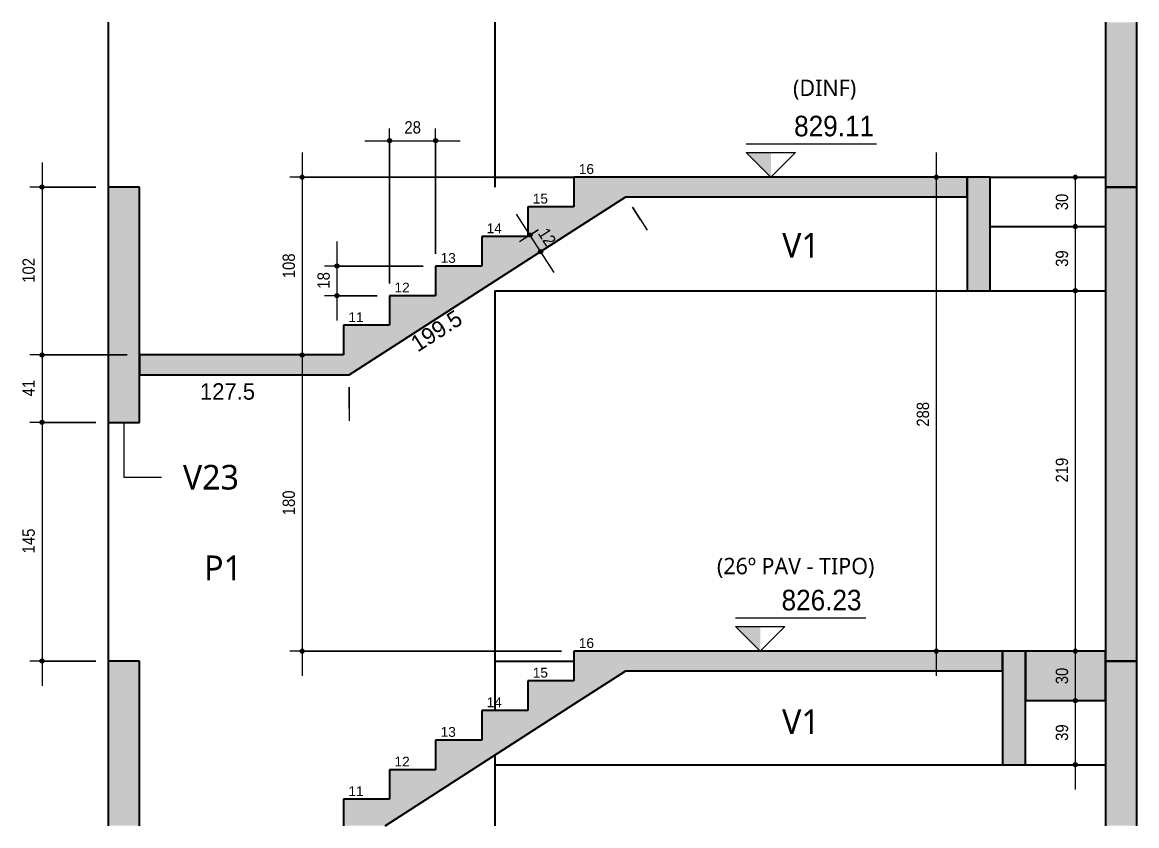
# Model space of a CAD drawing. Header units: centimetres. Extents: x -1475 to 26035, y -1239 to 84208.
# Drawn here: x 25311 to 25988, y 82517 to 83005 of the extents above; entities that cross this region are included whole.
import ezdxf

# ---------------------------------------------------------------- set-up
doc = ezdxf.new("R2010")
doc.units = ezdxf.units.CM
for name, color, linetype, lineweight in [('A-ANNO-DIMS', 7, 'Continuous', 9), ('A-ANNO-DIMS-50', 7, 'Continuous', 9), ('G-ANNO-DIMS', 7, 'Continuous', 9), ('G-ANNO-TEXT', 7, 'Continuous', 9), ('S-BEAM', 7, 'Continuous', 9), ('S-BEAM-IDEN', 7, 'Continuous', 9), ('S-COLS', 7, 'Continuous', 9), ('S-COLS-IDEN', 7, 'Continuous', 9), ('S-STRS', 7, 'Continuous', 9), ('S-STRS-ANNO', 7, 'Continuous', 18)]:
    doc.layers.add(name, color=color, linetype=linetype, lineweight=lineweight)
doc.styles.add('Arial', font='arial.ttf', dxfattribs={"height": 5.953125})
doc.styles.add('Fira Sans', font='', dxfattribs={"width": 0.9, "height": 7.5})
doc.styles.add('Fira Sans_3', font='', dxfattribs={"width": 0.95, "height": 12.5})
doc.styles.add('Fira Sans_4', font='', dxfattribs={"height": 10})
doc.styles.add('Gadugi', font='gadugi.ttf', dxfattribs={"height": 15})
doc.styles.add('Gadugi_1', font='gadugi.ttf', dxfattribs={"height": 10})
doc.styles.get('Fira Sans').set_extended_font_data('Fira Sans')
doc.styles.get('Fira Sans_3').set_extended_font_data('Fira Sans')
doc.styles.get('Fira Sans_4').set_extended_font_data('Fira Sans')
doc.dimstyles.new('PED_R80_1_5mm_ACIMA_As_ESQ__R00_3', dxfattribs={"dimscale": 30.48, "dimtxt": 10.229846, "dimasz": 0.328084, "dimexe": 0.246063, "dimexo": 0.246063, "dimgap": 0.049213, "dimtad": 1, "dimdec": 1, "dimrnd": 0.5, "dimdsep": 46, "dimtxsty": 'Fira Sans', "dimblk1": 'DOTSMALL', "dimblk2": 'DOTSMALL', "dimsah": 1, "dimcen": 0.09, "dimdle": 0.492126, "dimazin": 0, "dimtfac": 1, "dimtdec": 4, "dimtix": 1, "dimtmove": 0, "dimatfit": 3, "dimfxl": 1, "dimtvp": 1, "dimtolj": 1, "dimtzin": 0, "dimarcsym": 2})
doc.dimstyles.new('PED_R80_2_0mm_ACIMA_As_ESQ__SEM_LINHA_R00_1', dxfattribs={"dimscale": 30.48, "dimtxt": 13.639794, "dimasz": 0.04101, "dimexe": 0.246063, "dimexo": 0.246063, "dimgap": 0.049213, "dimtad": 0, "dimjust": 2, "dimdec": 1, "dimrnd": 0.5, "dimdsep": 46, "dimtxsty": 'Fira Sans_4', "dimblk1": 'NONE', "dimblk2": 'DOTSMALL', "dimsah": 1, "dimcen": 0.09, "dimdle": 0.492126, "dimse1": 1, "dimsd1": 1, "dimsd2": 1, "dimazin": 0, "dimtfac": 1, "dimtdec": 4, "dimtix": 1, "dimtmove": 2, "dimatfit": 3, "dimfxl": 1, "dimtvp": 1, "dimtolj": 1, "dimtzin": 0, "dimarcsym": 2})

# ---------------------------------------------------------------- blocks, each defined once
blk = doc.blocks.new('DIMBLOCK514-CT206 - CORTE E3-E3')
at = {"layer": 'A-ANNO-DIMS-50', "true_color": 0x000032}
h = blk.add_hatch(color=178, dxfattribs=at)
edge = h.paths.add_edge_path(flags=0)
edge.add_arc((25950.97, 82911), 1.25, 0, 360)
h = blk.add_hatch(color=178, dxfattribs=at)
edge = h.paths.add_edge_path(flags=0)
edge.add_arc((25950.97, 82881), 1.25, 0, 360)
at = {"layer": 'A-ANNO-DIMS-50', "color": 178, "true_color": 0x000032}
for p, q in [((25945.24, 82911), (25958.47, 82911)), ((25950.97, 82911), (25945.24, 82911)), ((25950.97, 82911), (25950.97, 82881)), ((25945.24, 82881), (25958.47, 82881)), ((25950.97, 82881), (25945.24, 82881))]:
    blk.add_line(p, q, dxfattribs=at)
for centre in [(25950.97, 82911), (25950.97, 82881)]:
    blk.add_circle(centre, 1.25, dxfattribs=at)
at = {"layer": 'A-ANNO-DIMS-50', "color": 0, "insert": (25939.09, 82890.89), "char_height": 7.5, "width": 12.2758, "attachment_point": 1, "rotation": 90, "line_spacing_factor": 1.049215, "style": 'Fira Sans'}
blk.add_mtext('30', dxfattribs=at)
blk = doc.blocks.new('_DotSmall')
at = {"color": 0, "linetype": 'ByBlock', "const_width": 0.5}
blk.add_lwpolyline([(-0.0625, 0, 1), (0.0625, 0, 1)], format="xyb", close=True, dxfattribs=at)
blk = doc.blocks.new('DIMBLOCK515-CT206 - CORTE E3-E3')
at = {"layer": 'A-ANNO-DIMS-50', "true_color": 0x000032}
h = blk.add_hatch(color=178, dxfattribs=at)
edge = h.paths.add_edge_path(flags=0)
edge.add_arc((25950.97, 82881), 1.25, 0, 360)
h = blk.add_hatch(color=178, dxfattribs=at)
edge = h.paths.add_edge_path(flags=0)
edge.add_arc((25950.97, 82842), 1.25, 0, 360)
at = {"layer": 'A-ANNO-DIMS-50', "color": 178, "true_color": 0x000032}
for p, q in [((25945.24, 82881), (25958.47, 82881)), ((25950.97, 82881), (25945.24, 82881)), ((25950.97, 82881), (25950.97, 82842)), ((25945.24, 82842), (25958.47, 82842)), ((25950.97, 82842), (25945.24, 82842))]:
    blk.add_line(p, q, dxfattribs=at)
for centre in [(25950.97, 82881), (25950.97, 82842)]:
    blk.add_circle(centre, 1.25, dxfattribs=at)
at = {"layer": 'A-ANNO-DIMS-50', "color": 0, "insert": (25939.09, 82856.52), "char_height": 7.5, "width": 11.9611, "attachment_point": 1, "rotation": 90, "line_spacing_factor": 1.049215, "style": 'Fira Sans'}
blk.add_mtext('39', dxfattribs=at)
blk = doc.blocks.new('DIMBLOCK516-CT206 - CORTE E3-E3')
at = {"layer": 'A-ANNO-DIMS-50', "true_color": 0x000032}
h = blk.add_hatch(color=178, dxfattribs=at)
edge = h.paths.add_edge_path(flags=0)
edge.add_arc((25950.97, 82842), 1.25, 0, 360)
h = blk.add_hatch(color=178, dxfattribs=at)
edge = h.paths.add_edge_path(flags=0)
edge.add_arc((25950.97, 82623), 1.25, 0, 360)
at = {"layer": 'A-ANNO-DIMS-50', "color": 178, "true_color": 0x000032}
for p, q in [((25945.24, 82842), (25958.47, 82842)), ((25950.97, 82842), (25945.24, 82842)), ((25950.97, 82842), (25950.97, 82623)), ((25945.24, 82623), (25958.47, 82623)), ((25950.97, 82623), (25945.24, 82623))]:
    blk.add_line(p, q, dxfattribs=at)
for centre in [(25950.97, 82842), (25950.97, 82623)]:
    blk.add_circle(centre, 1.25, dxfattribs=at)
at = {"layer": 'A-ANNO-DIMS-50', "color": 0, "insert": (25939.09, 82725.48), "char_height": 7.5, "width": 16.8399, "attachment_point": 1, "rotation": 90, "line_spacing_factor": 1.049215, "style": 'Fira Sans'}
blk.add_mtext('219', dxfattribs=at)
blk = doc.blocks.new('DIMBLOCK517-CT206 - CORTE E3-E3')
at = {"layer": 'A-ANNO-DIMS-50', "true_color": 0x000032}
h = blk.add_hatch(color=178, dxfattribs=at)
edge = h.paths.add_edge_path(flags=0)
edge.add_arc((25950.97, 82623), 1.25, 0, 360)
h = blk.add_hatch(color=178, dxfattribs=at)
edge = h.paths.add_edge_path(flags=0)
edge.add_arc((25950.97, 82593), 1.25, 0, 360)
at = {"layer": 'A-ANNO-DIMS-50', "color": 178, "true_color": 0x000032}
for p, q in [((25945.24, 82623), (25958.47, 82623)), ((25950.97, 82623), (25945.24, 82623)), ((25950.97, 82623), (25950.97, 82593)), ((25945.24, 82593), (25958.47, 82593)), ((25950.97, 82593), (25945.24, 82593))]:
    blk.add_line(p, q, dxfattribs=at)
for centre in [(25950.97, 82623), (25950.97, 82593)]:
    blk.add_circle(centre, 1.25, dxfattribs=at)
at = {"layer": 'A-ANNO-DIMS-50', "color": 0, "insert": (25939.09, 82602.89), "char_height": 7.5, "width": 12.2758, "attachment_point": 1, "rotation": 90, "line_spacing_factor": 1.049215, "style": 'Fira Sans'}
blk.add_mtext('30', dxfattribs=at)
blk = doc.blocks.new('DIMBLOCK518-CT206 - CORTE E3-E3')
at = {"layer": 'A-ANNO-DIMS-50', "true_color": 0x000032}
h = blk.add_hatch(color=178, dxfattribs=at)
edge = h.paths.add_edge_path(flags=0)
edge.add_arc((25950.97, 82593), 1.25, 0, 360)
h = blk.add_hatch(color=178, dxfattribs=at)
edge = h.paths.add_edge_path(flags=0)
edge.add_arc((25950.97, 82554), 1.25, 0, 360)
at = {"layer": 'A-ANNO-DIMS-50', "color": 178, "true_color": 0x000032}
for p, q in [((25945.24, 82593), (25958.47, 82593)), ((25950.97, 82593), (25945.24, 82593)), ((25950.97, 82593), (25950.97, 82539)), ((25945.24, 82554), (25958.47, 82554)), ((25950.97, 82554), (25945.24, 82554))]:
    blk.add_line(p, q, dxfattribs=at)
for centre in [(25950.97, 82593), (25950.97, 82554)]:
    blk.add_circle(centre, 1.25, dxfattribs=at)
at = {"layer": 'A-ANNO-DIMS-50', "color": 0, "insert": (25939.09, 82568.52), "char_height": 7.5, "width": 11.9611, "attachment_point": 1, "rotation": 90, "line_spacing_factor": 1.049215, "style": 'Fira Sans'}
blk.add_mtext('39', dxfattribs=at)
blk = doc.blocks.new('Elevações de ponto - SIMBOLO DE NÍVEL-CORTE-2219088-CT206 - CORTE E3-E3')
at = {"layer": 'G-ANNO-DIMS'}
blk.add_hatch(color=256, dxfattribs=at).paths.add_polyline_path([(107.68, 82926), (107.68, 82911), (92.68, 82926)], flags=0)
for p, q in [((171.87, 82931.09), (92.68, 82931.09)), ((107.68, 82911), (92.68, 82926)), ((92.68, 82926), (122.68, 82926)), ((122.68, 82926), (107.68, 82911))]:
    blk.add_line(p, q, dxfattribs=at)
blk = doc.blocks.new('DIMBLOCK519-CT206 - CORTE E3-E3')
at = {"layer": 'A-ANNO-DIMS-50', "true_color": 0x000032}
h = blk.add_hatch(color=178, dxfattribs=at)
edge = h.paths.add_edge_path(flags=0)
edge.add_arc((25481.17, 82911), 1.25, 0, 360)
h = blk.add_hatch(color=178, dxfattribs=at)
edge = h.paths.add_edge_path(flags=0)
edge.add_arc((25481.17, 82803), 1.25, 0, 360)
at = {"layer": 'A-ANNO-DIMS-50', "color": 178, "true_color": 0x000032}
for p, q in [((25481.17, 82926), (25481.17, 82803)), ((25638.8, 82911), (25473.67, 82911)), ((25481.17, 82911), (25638.8, 82911)), ((25475.44, 82803), (25488.67, 82803)), ((25481.17, 82803), (25475.44, 82803))]:
    blk.add_line(p, q, dxfattribs=at)
for centre in [(25481.17, 82911), (25481.17, 82803)]:
    blk.add_circle(centre, 1.25, dxfattribs=at)
at = {"layer": 'A-ANNO-DIMS-50', "color": 0, "insert": (25469.29, 82849.59), "char_height": 7.5, "width": 17.7842, "attachment_point": 1, "rotation": 90, "line_spacing_factor": 1.049215, "style": 'Fira Sans'}
blk.add_mtext('108', dxfattribs=at)
blk = doc.blocks.new('DIMBLOCK520-CT206 - CORTE E3-E3')
at = {"layer": 'A-ANNO-DIMS-50', "true_color": 0x000032}
h = blk.add_hatch(color=178, dxfattribs=at)
edge = h.paths.add_edge_path(flags=0)
edge.add_arc((25481.17, 82803), 1.25, 0, 360)
h = blk.add_hatch(color=178, dxfattribs=at)
edge = h.paths.add_edge_path(flags=0)
edge.add_arc((25481.17, 82623), 1.25, 0, 360)
at = {"layer": 'A-ANNO-DIMS-50', "color": 178, "true_color": 0x000032}
for p, q in [((25475.44, 82803), (25488.67, 82803)), ((25481.17, 82803), (25475.44, 82803)), ((25481.17, 82803), (25481.17, 82608)), ((25638.8, 82623), (25473.67, 82623)), ((25481.17, 82623), (25638.8, 82623))]:
    blk.add_line(p, q, dxfattribs=at)
for centre in [(25481.17, 82803), (25481.17, 82623)]:
    blk.add_circle(centre, 1.25, dxfattribs=at)
at = {"layer": 'A-ANNO-DIMS-50', "color": 0, "insert": (25469.29, 82705.59), "char_height": 7.5, "width": 17.7842, "attachment_point": 1, "rotation": 90, "line_spacing_factor": 1.049215, "style": 'Fira Sans'}
blk.add_mtext('180', dxfattribs=at)
blk = doc.blocks.new('DIMBLOCK521-CT206 - CORTE E3-E3')
at = {"layer": 'A-ANNO-DIMS-50', "true_color": 0x000032}
h = blk.add_hatch(color=178, dxfattribs=at)
edge = h.paths.add_edge_path(flags=0)
edge.add_arc((25534.3, 82933.13), 1.25, 0, 360)
h = blk.add_hatch(color=178, dxfattribs=at)
edge = h.paths.add_edge_path(flags=0)
edge.add_arc((25562.3, 82933.13), 1.25, 0, 360)
at = {"layer": 'A-ANNO-DIMS-50', "color": 178, "true_color": 0x000032}
for p, q in [((25534.3, 82846.5), (25534.3, 82940.63)), ((25562.3, 82864.5), (25562.3, 82940.63)), ((25519.3, 82933.13), (25577.3, 82933.13)), ((25534.3, 82933.13), (25534.3, 82846.5)), ((25562.3, 82933.13), (25562.3, 82864.5))]:
    blk.add_line(p, q, dxfattribs=at)
for centre in [(25534.3, 82933.13), (25562.3, 82933.13)]:
    blk.add_circle(centre, 1.25, dxfattribs=at)
at = {"layer": 'A-ANNO-DIMS-50', "color": 0, "insert": (25543.32, 82945.01), "char_height": 7.5, "width": 11.9611, "attachment_point": 1, "line_spacing_factor": 1.049215, "style": 'Fira Sans'}
blk.add_mtext('28', dxfattribs=at)
blk = doc.blocks.new('DIMBLOCK522-CT206 - CORTE E3-E3')
at = {"layer": 'A-ANNO-DIMS-50', "true_color": 0x000032}
h = blk.add_hatch(color=178, dxfattribs=at)
edge = h.paths.add_edge_path(flags=0)
edge.add_arc((25502.35, 82857), 1.25, 0, 360)
h = blk.add_hatch(color=178, dxfattribs=at)
edge = h.paths.add_edge_path(flags=0)
edge.add_arc((25502.35, 82839), 1.25, 0, 360)
at = {"layer": 'A-ANNO-DIMS-50', "color": 178, "true_color": 0x000032}
for p, q in [((25502.35, 82872), (25502.35, 82824)), ((25554.8, 82857), (25494.85, 82857)), ((25502.35, 82857), (25554.8, 82857)), ((25526.8, 82839), (25494.85, 82839)), ((25502.35, 82839), (25526.8, 82839))]:
    blk.add_line(p, q, dxfattribs=at)
for centre in [(25502.35, 82857), (25502.35, 82839)]:
    blk.add_circle(centre, 1.25, dxfattribs=at)
at = {"layer": 'A-ANNO-DIMS-50', "color": 0, "insert": (25490.46, 82843.28), "char_height": 7.5, "width": 11.3315, "attachment_point": 1, "rotation": 90, "line_spacing_factor": 1.049215, "style": 'Fira Sans'}
blk.add_mtext('18', dxfattribs=at)
blk = doc.blocks.new('DIMBLOCK523-CT206 - CORTE E3-E3')
at = {"layer": 'A-ANNO-DIMS-50', "true_color": 0x000032}
h = blk.add_hatch(color=178, dxfattribs=at)
edge = h.paths.add_edge_path(flags=0)
edge.add_arc((25619.62, 82875.84), 1.25, 0, 360)
h = blk.add_hatch(color=178, dxfattribs=at)
edge = h.paths.add_edge_path(flags=0)
edge.add_arc((25626.1, 82865.75), 1.25, 0, 360)
at = {"layer": 'A-ANNO-DIMS-50', "color": 178, "true_color": 0x000032}
for p, q in [((25634.22, 82853.13), (25611.5, 82888.46)), ((25624.61, 82879.06), (25613.31, 82871.79)), ((25619.62, 82875.84), (25624.61, 82879.06)), ((25630.93, 82868.85), (25619.8, 82861.69)), ((25626.1, 82865.75), (25630.93, 82868.85))]:
    blk.add_line(p, q, dxfattribs=at)
for centre in [(25619.62, 82875.84), (25626.1, 82865.75)]:
    blk.add_circle(centre, 1.25, dxfattribs=at)
at = {"layer": 'A-ANNO-DIMS-50', "color": 0, "insert": (25630.45, 82880.97), "char_height": 7.5, "width": 10.702, "attachment_point": 1, "rotation": 302.73523, "line_spacing_factor": 1.049215, "style": 'Fira Sans'}
blk.add_mtext('12', dxfattribs=at)
blk = doc.blocks.new('DIMBLOCK524-CT206 - CORTE E3-E3')
at = {"layer": 'A-ANNO-DIMS-50', "true_color": 0x000032}
h = blk.add_hatch(color=178, dxfattribs=at)
edge = h.paths.add_edge_path(flags=0)
edge.add_arc((25323.12, 82905), 1.25, 0, 360)
h = blk.add_hatch(color=178, dxfattribs=at)
edge = h.paths.add_edge_path(flags=0)
edge.add_arc((25323.12, 82803), 1.25, 0, 360)
at = {"layer": 'A-ANNO-DIMS-50', "color": 178, "true_color": 0x000032}
for p, q in [((25323.12, 82920), (25323.12, 82803)), ((25355.8, 82905), (25315.62, 82905)), ((25323.12, 82905), (25355.8, 82905)), ((25374.8, 82803), (25315.62, 82803)), ((25323.12, 82803), (25374.8, 82803))]:
    blk.add_line(p, q, dxfattribs=at)
for centre in [(25323.12, 82905), (25323.12, 82803)]:
    blk.add_circle(centre, 1.25, dxfattribs=at)
at = {"layer": 'A-ANNO-DIMS-50', "color": 0, "insert": (25311.23, 82846.85), "char_height": 7.5, "width": 17.1547, "attachment_point": 1, "rotation": 90, "line_spacing_factor": 1.049215, "style": 'Fira Sans'}
blk.add_mtext('102', dxfattribs=at)
blk = doc.blocks.new('DIMBLOCK525-CT206 - CORTE E3-E3')
at = {"layer": 'A-ANNO-DIMS-50', "true_color": 0x000032}
h = blk.add_hatch(color=178, dxfattribs=at)
edge = h.paths.add_edge_path(flags=0)
edge.add_arc((25323.12, 82803), 1.25, 0, 360)
h = blk.add_hatch(color=178, dxfattribs=at)
edge = h.paths.add_edge_path(flags=0)
edge.add_arc((25323.12, 82762), 1.25, 0, 360)
at = {"layer": 'A-ANNO-DIMS-50', "color": 178, "true_color": 0x000032}
for p, q in [((25374.8, 82803), (25315.62, 82803)), ((25323.12, 82803), (25323.12, 82762)), ((25323.12, 82803), (25374.8, 82803)), ((25355.8, 82762), (25315.62, 82762)), ((25323.12, 82762), (25355.8, 82762))]:
    blk.add_line(p, q, dxfattribs=at)
for centre in [(25323.12, 82803), (25323.12, 82762)]:
    blk.add_circle(centre, 1.25, dxfattribs=at)
at = {"layer": 'A-ANNO-DIMS-50', "color": 0, "insert": (25311.23, 82777.84), "char_height": 7.5, "width": 11.1741, "attachment_point": 1, "rotation": 90, "line_spacing_factor": 1.049215, "style": 'Fira Sans'}
blk.add_mtext('41', dxfattribs=at)
blk = doc.blocks.new('DIMBLOCK526-CT206 - CORTE E3-E3')
at = {"layer": 'A-ANNO-DIMS-50', "true_color": 0x000032}
h = blk.add_hatch(color=178, dxfattribs=at)
edge = h.paths.add_edge_path(flags=0)
edge.add_arc((25323.12, 82762), 1.25, 0, 360)
h = blk.add_hatch(color=178, dxfattribs=at)
edge = h.paths.add_edge_path(flags=0)
edge.add_arc((25323.12, 82617), 1.25, 0, 360)
at = {"layer": 'A-ANNO-DIMS-50', "color": 178, "true_color": 0x000032}
for p, q in [((25355.8, 82762), (25315.62, 82762)), ((25323.12, 82762), (25323.12, 82602)), ((25323.12, 82762), (25355.8, 82762)), ((25355.8, 82617), (25315.62, 82617)), ((25323.12, 82617), (25355.8, 82617))]:
    blk.add_line(p, q, dxfattribs=at)
for centre in [(25323.12, 82762), (25323.12, 82617)]:
    blk.add_circle(centre, 1.25, dxfattribs=at)
at = {"layer": 'A-ANNO-DIMS-50', "color": 0, "insert": (25311.23, 82682.42), "char_height": 7.5, "width": 16.9973, "attachment_point": 1, "rotation": 90, "line_spacing_factor": 1.049215, "style": 'Fira Sans'}
blk.add_mtext('145', dxfattribs=at)
blk = doc.blocks.new('DIMBLOCK528-CT206 - CORTE E3-E3')
at = {"layer": 'A-ANNO-DIMS-50', "color": 7, "true_color": 0xffffff}
for p, q in [((25509.83, 82783.5), (25509.83, 82762.95)), ((25509.83, 82770.45), (25509.83, 82783.5))]:
    blk.add_line(p, q, dxfattribs=at)
at = {"layer": 'A-ANNO-DIMS-50', "color": 0, "insert": (25419.09, 82785.8), "char_height": 10, "width": 36.9324, "attachment_point": 1, "line_spacing_factor": 1.049215, "style": 'Fira Sans_4'}
blk.add_mtext('127.5', dxfattribs=at)
blk = doc.blocks.new('_None')
blk = doc.blocks.new('DIMBLOCK530-CT206 - CORTE E3-E3')
at = {"layer": 'A-ANNO-DIMS-50', "color": 7, "true_color": 0xffffff}
for p, q in [((25681.88, 82892.69), (25690.82, 82878.79)), ((25686.76, 82885.1), (25681.88, 82892.69))]:
    blk.add_line(p, q, dxfattribs=at)
at = {"layer": 'A-ANNO-DIMS-50', "color": 0, "insert": (25545.99, 82812.84), "char_height": 10, "width": 39.0308, "attachment_point": 1, "rotation": 32.73523, "line_spacing_factor": 1.049215, "style": 'Fira Sans_4'}
blk.add_mtext('199.5', dxfattribs=at)
blk = doc.blocks.new('DIMBLOCK531-CT206 - CORTE E3-E3')
at = {"layer": 'A-ANNO-DIMS-50', "true_color": 0x000032}
h = blk.add_hatch(color=178, dxfattribs=at)
edge = h.paths.add_edge_path(flags=0)
edge.add_arc((25866.52, 82911), 1.25, 0, 360)
h = blk.add_hatch(color=178, dxfattribs=at)
edge = h.paths.add_edge_path(flags=0)
edge.add_arc((25866.52, 82623), 1.25, 0, 360)
at = {"layer": 'A-ANNO-DIMS-50', "color": 178, "true_color": 0x000032}
for p, q in [((25866.52, 82926), (25866.52, 82608)), ((25860.79, 82911), (25874.02, 82911)), ((25866.52, 82911), (25860.79, 82911)), ((25860.79, 82623), (25874.02, 82623)), ((25866.52, 82623), (25860.79, 82623))]:
    blk.add_line(p, q, dxfattribs=at)
for centre in [(25866.52, 82911), (25866.52, 82623)]:
    blk.add_circle(centre, 1.25, dxfattribs=at)
at = {"layer": 'A-ANNO-DIMS-50', "color": 0, "insert": (25854.63, 82759.39), "char_height": 7.5, "width": 18.2563, "attachment_point": 1, "rotation": 90, "line_spacing_factor": 1.049215, "style": 'Fira Sans'}
blk.add_mtext('288', dxfattribs=at)

msp = doc.modelspace()

# ---------------------------------------------------------------- hatches: boundary and pattern name
at = {"layer": 'S-BEAM', "true_color": 0xa6a6a6}
for points in [[(25885.3, 82842), (25899.3, 82842), (25899.3, 82911), (25885.3, 82911), (25885.3, 82842)], [(25382.3, 82762), (25382.3, 82905), (25363.3, 82905), (25363.3, 82762)], [(25920.8, 82554), (25920.8, 82623), (25906.8, 82623), (25906.8, 82554)], [(25920.8, 82593), (25969.3, 82593), (25969.3, 82623), (25920.8, 82623), (25920.8, 82611)], [(25363.3, 82516.97), (25382.3, 82516.97), (25382.3, 82617), (25363.3, 82617), (25363.3, 82590.73)]]:
    msp.add_hatch(color=253, dxfattribs=at).paths.add_polyline_path(points, flags=0)
at = {"layer": 'S-COLS', "true_color": 0xa6a6a6}
for points in [[(25969.3, 82905), (25988.3, 82905), (25988.3, 83005.1), (25969.3, 83005.1)], [(25969.3, 82617), (25988.3, 82617), (25988.3, 82905), (25969.3, 82905)], [(25988.3, 82516.97), (25988.3, 82617), (25969.3, 82617), (25969.3, 82516.97), (25974.77, 82516.97)]]:
    msp.add_hatch(color=253, dxfattribs=at).paths.add_polyline_path(points, flags=0)
at = {"layer": 'S-STRS', "lineweight": 18, "true_color": 0xa6a6a6}
for points in [[(25646.3, 82878.73), (25677.83, 82899), (25885.3, 82899), (25885.3, 82911), (25646.3, 82911), (25646.3, 82893)], [(25646.3, 82590.73), (25677.83, 82611), (25906.8, 82611), (25906.8, 82623), (25646.3, 82623), (25646.3, 82605)]]:
    msp.add_hatch(color=253, dxfattribs=at).paths.add_polyline_path(points, flags=0)
at = {"layer": 'S-STRS', "true_color": 0xa6a6a6}
for points in [[(25506.3, 82791), (25509.83, 82791), (25646.3, 82878.73), (25646.3, 82893), (25618.3, 82893), (25618.3, 82875), (25590.3, 82875), (25590.3, 82857), (25562.3, 82857), (25562.3, 82839), (25534.3, 82839), (25534.3, 82821), (25506.3, 82821), (25506.3, 82803)], [(25506.3, 82791), (25506.3, 82803), (25382.3, 82803), (25382.3, 82791), (25487.64, 82791)], [(25506.3, 82516.97), (25531.55, 82516.97), (25646.3, 82590.73), (25646.3, 82605), (25618.3, 82605), (25618.3, 82587), (25590.3, 82587), (25590.3, 82569), (25562.3, 82569), (25562.3, 82551), (25534.3, 82551), (25534.3, 82533), (25506.3, 82533)]]:
    msp.add_hatch(color=253, dxfattribs=at).paths.add_polyline_path(points, flags=0)

# ---------------------------------------------------------------- linework, layer by layer
at = {"layer": 'S-BEAM', "lineweight": 25}
for p, q in [((25598.3, 82911), (25646.3, 82911)), ((25598.3, 82911), (25598.3, 82905)), ((25899.3, 82911), (25885.3, 82911)), ((25885.3, 82911), (25885.3, 82842)), ((25899.3, 82842), (25899.3, 82911)), ((25899.3, 82911), (25969.3, 82911)), ((25382.3, 82905), (25363.3, 82905)), ((25363.3, 82905), (25363.3, 82762)), ((25382.3, 82762), (25382.3, 82905)), ((25899.3, 82881), (25969.3, 82881)), ((25598.3, 82842), (25885.3, 82842)), ((25885.3, 82842), (25899.3, 82842)), ((25899.3, 82842), (25969.3, 82842)), ((25363.3, 82762), (25382.3, 82762)), ((25920.8, 82623), (25906.8, 82623)), ((25906.8, 82623), (25906.8, 82554)), ((25920.8, 82593), (25920.8, 82623)), ((25969.3, 82623), (25920.8, 82623)), ((25920.8, 82623), (25920.8, 82593)), ((25969.3, 82617), (25969.3, 82623)), ((25382.3, 82617), (25363.3, 82617)), ((25363.3, 82617), (25363.3, 82516.97)), ((25382.3, 82516.97), (25382.3, 82617)), ((25598.3, 82617), (25646.3, 82617)), ((25598.3, 82617), (25598.3, 82587)), ((25969.3, 82593), (25969.3, 82617)), ((25920.8, 82554), (25920.8, 82593)), ((25920.8, 82593), (25969.3, 82593)), ((25598.3, 82559.87), (25598.3, 82554)), ((25598.3, 82554), (25906.8, 82554)), ((25906.8, 82554), (25920.8, 82554)), ((25920.8, 82554), (25969.3, 82554))]:
    msp.add_line(p, q, dxfattribs=at)
at = {"layer": 'S-BEAM-IDEN'}
for p, q in [((25372.8, 82762), (25372.8, 82728.67)), ((25372.8, 82728.67), (25395.71, 82728.67))]:
    msp.add_line(p, q, dxfattribs=at)
at = {"layer": 'S-COLS', "lineweight": 25}
for p, q in [((25363.3, 83005.1), (25363.3, 82905)), ((25598.3, 83005.1), (25598.3, 82905)), ((25969.3, 83005.1), (25969.3, 82905)), ((25988.3, 82905), (25988.3, 83005.1)), ((25988.3, 82905), (25969.3, 82905)), ((25969.3, 82905), (25969.3, 82617)), ((25969.3, 82905), (25988.3, 82905)), ((25988.3, 82617), (25988.3, 82905)), ((25598.3, 82842), (25598.3, 82617)), ((25363.3, 82762), (25363.3, 82617)), ((25598.3, 82617), (25598.3, 82587)), ((25969.3, 82617), (25988.3, 82617)), ((25988.3, 82617), (25969.3, 82617)), ((25969.3, 82617), (25969.3, 82593)), ((25988.3, 82516.97), (25988.3, 82617)), ((25969.3, 82593), (25969.3, 82516.97)), ((25598.3, 82559.87), (25598.3, 82516.97))]:
    msp.add_line(p, q, dxfattribs=at)
at = {"layer": 'S-STRS', "lineweight": 25}
for p, q in [((25885.3, 82911), (25646.3, 82911)), ((25646.3, 82911), (25646.3, 82893)), ((25885.3, 82899), (25885.3, 82911)), ((25646.3, 82878.73), (25677.83, 82899)), ((25677.83, 82899), (25885.3, 82899)), ((25646.3, 82893), (25618.3, 82893)), ((25618.3, 82893), (25618.3, 82875)), ((25509.83, 82791), (25646.3, 82878.73)), ((25618.3, 82875), (25590.3, 82875)), ((25590.3, 82875), (25590.3, 82857)), ((25590.3, 82857), (25562.3, 82857)), ((25562.3, 82857), (25562.3, 82839)), ((25562.3, 82839), (25534.3, 82839)), ((25534.3, 82839), (25534.3, 82821)), ((25534.3, 82821), (25506.3, 82821)), ((25506.3, 82821), (25506.3, 82803)), ((25506.3, 82803), (25382.3, 82803)), ((25382.3, 82803), (25382.3, 82791)), ((25382.3, 82791), (25506.3, 82791)), ((25506.3, 82791), (25509.83, 82791)), ((25906.8, 82623), (25646.3, 82623)), ((25646.3, 82623), (25646.3, 82605)), ((25906.8, 82611), (25906.8, 82623)), ((25646.3, 82590.73), (25677.83, 82611)), ((25677.83, 82611), (25906.8, 82611)), ((25646.3, 82605), (25618.3, 82605)), ((25618.3, 82605), (25618.3, 82587)), ((25531.55, 82516.97), (25646.3, 82590.73)), ((25618.3, 82587), (25590.3, 82587)), ((25590.3, 82587), (25590.3, 82569)), ((25590.3, 82569), (25562.3, 82569)), ((25562.3, 82569), (25562.3, 82551)), ((25562.3, 82551), (25534.3, 82551)), ((25534.3, 82551), (25534.3, 82533)), ((25534.3, 82533), (25506.3, 82533)), ((25506.3, 82533), (25506.3, 82516.97))]:
    msp.add_line(p, q, dxfattribs=at)

# ---------------------------------------------------------------- block references
at = {"layer": 'G-ANNO-DIMS'}
for p in [(25658.3, 0), (25651.88, -288)]:
    msp.add_blockref('Elevações de ponto - SIMBOLO DE NÍVEL-CORTE-2219088-CT206 - CORTE E3-E3', p, dxfattribs=at)

# ---------------------------------------------------------------- texts
at = {"layer": 'G-ANNO-DIMS', "char_height": 12.5, "attachment_point": 1, "line_spacing_factor": 1.049215, "style": 'Fira Sans_3'}
for s, insert, width in [('829.11', (25780.13, 82948.31), 56.0567), ('826.23', (25772.51, 82660.31), 58.921)]:
    msp.add_mtext(s, dxfattribs=dict(at, insert=insert, width=width))
at = {"layer": 'G-ANNO-TEXT', "char_height": 10, "attachment_point": 1, "style": 'Gadugi_1'}
for s, insert, width in [('(DINF)', (25779.47, 82970.26), 48.1012), ('(26º PAV - TIPO)', (25733.22, 82679.72), 125.4641)]:
    msp.add_mtext(s, dxfattribs=dict(at, insert=insert, width=width))
at = {"layer": 'S-BEAM-IDEN', "char_height": 15, "attachment_point": 1, "style": 'Gadugi'}
for s, insert, width in [('V1', (25772.83, 82877.15), 30.0633), ('V23', (25408.71, 82736.22), 44.0928), ('V1', (25772.83, 82587.64), 30.0633)]:
    msp.add_mtext(s, dxfattribs=dict(at, insert=insert, width=width))
at = {"layer": 'S-COLS-IDEN', "insert": (25421.61, 82681.15), "char_height": 15, "width": 28.4599, "attachment_point": 1, "style": 'Gadugi'}
msp.add_mtext('P1', dxfattribs=at)
at = {"layer": 'S-STRS-ANNO', "char_height": 5.953, "width": 10.9888, "attachment_point": 1, "line_spacing_factor": 0.941778, "style": 'Arial'}
for s, insert in [('16', (25649.29, 82918.92)), ('15', (25621.29, 82900.92)), ('14', (25593.29, 82882.92)), ('13', (25565.29, 82864.92)), ('12', (25537.29, 82846.92)), ('11', (25509.29, 82828.92)), ('16', (25649.29, 82630.92)), ('15', (25621.29, 82612.92)), ('14', (25593.29, 82594.92)), ('13', (25565.29, 82576.92)), ('12', (25537.29, 82558.92)), ('11', (25509.29, 82540.92))]:
    msp.add_mtext(s, dxfattribs=dict(at, insert=insert))

# ---------------------------------------------------------------- dimensions: what is measured, and where the dimension line sits
at = {"layer": 'A-ANNO-DIMS', "color": 178, "true_color": 0x000032}
dim = msp.add_linear_dim(base=(25562.3, 82933.13), p1=(25534.3, 82839), p2=(25562.3, 82857), dimstyle='PED_R80_1_5mm_ACIMA_As_ESQ__R00_3', override={"dimpost": '<>', "dimfxl": 33.286634}, dxfattribs=at)
dim.commit()
dim.dimension.update_dxf_attribs({"geometry": 'DIMBLOCK521-CT206 - CORTE E3-E3', "text_midpoint": (25548.3, 82938.44)})
for base, p1, p2, angle, override, picture, middle in [((25481.17, 82803), (25646.3, 82911), (25482.94, 82803), 90, {"dimpost": '<>', "dimfxl": 195.834565}, 'DIMBLOCK519-CT206 - CORTE E3-E3', (25475.86, 82857)), ((25866.52, 82623), (25868.29, 82911), (25868.29, 82623), 90, {"dimpost": '<>', "dimfxl": 288}, 'DIMBLOCK531-CT206 - CORTE E3-E3', (25861.2, 82767)), ((25323.12, 82803), (25363.3, 82905), (25382.3, 82803), 90, {"dimpost": '<>', "dimfxl": 103.754518}, 'DIMBLOCK524-CT206 - CORTE E3-E3', (25317.8, 82854)), ((25950.97, 82881), (25952.74, 82911), (25952.74, 82881), 90, {"dimpost": '<>', "dimfxl": 30}, 'DIMBLOCK514-CT206 - CORTE E3-E3', (25945.66, 82896)), ((25619.62, 82875.84), (25624.62, 82864.79), (25618.3, 82875), 302.73523, {"dimpost": '<>', "dimfxl": 12.001785}, 'DIMBLOCK523-CT206 - CORTE E3-E3', (25627.28, 82873.64)), ((25950.97, 82842), (25952.74, 82881), (25952.74, 82842), 90, {"dimpost": '<>', "dimfxl": 39}, 'DIMBLOCK515-CT206 - CORTE E3-E3', (25945.6, 82861.5)), ((25502.35, 82839), (25562.3, 82857), (25534.3, 82839), 90, {"dimpost": '<>', "dimfxl": 33.286634}, 'DIMBLOCK522-CT206 - CORTE E3-E3', (25497.03, 82848)), ((25950.97, 82623), (25952.74, 82842), (25952.74, 82623), 90, {"dimpost": '<>', "dimfxl": 219}, 'DIMBLOCK516-CT206 - CORTE E3-E3', (25945.6, 82732.5)), ((25323.12, 82762), (25382.3, 82803), (25363.3, 82762), 90, {"dimpost": '<>', "dimfxl": 45.188494}, 'DIMBLOCK525-CT206 - CORTE E3-E3', (25317.87, 82782.5)), ((25481.17, 82623), (25482.94, 82803), (25646.3, 82623), 90, {"dimpost": '<>', "dimfxl": 243.078541}, 'DIMBLOCK520-CT206 - CORTE E3-E3', (25475.86, 82713)), ((25323.12, 82617), (25363.3, 82762), (25363.3, 82617), 90, {"dimpost": '<>', "dimfxl": 145}, 'DIMBLOCK526-CT206 - CORTE E3-E3', (25317.8, 82689.5)), ((25950.97, 82593), (25952.74, 82623), (25952.74, 82593), 90, {"dimpost": '<>', "dimfxl": 30}, 'DIMBLOCK517-CT206 - CORTE E3-E3', (25945.66, 82608)), ((25950.97, 82554), (25952.74, 82593), (25952.74, 82554), 90, {"dimpost": '<>', "dimfxl": 39}, 'DIMBLOCK518-CT206 - CORTE E3-E3', (25945.6, 82573.5))]:
    dim = msp.add_linear_dim(base=base, p1=p1, p2=p2, angle=angle, dimstyle='PED_R80_1_5mm_ACIMA_As_ESQ__R00_3', override=override, dxfattribs=at)
    dim.commit()
    dim.dimension.update_dxf_attribs({"geometry": picture, "text_midpoint": middle})
at = {"layer": 'A-ANNO-DIMS', "color": 7, "true_color": 0xffffff}
dim = msp.add_linear_dim(base=(25686.76, 82885.1), p1=(25509.83, 82791), p2=(25677.83, 82899), angle=32.73523, dimstyle='PED_R80_2_0mm_ACIMA_As_ESQ__SEM_LINHA_R00_1', override={"dimpost": '<>', "dimfxl": 199.719804}, dxfattribs=at)
dim.commit()
dim.dimension.update_dxf_attribs({"geometry": 'DIMBLOCK530-CT206 - CORTE E3-E3', "text_midpoint": (25566.01, 82817.79), "dimtype": 160, "text_rotation": 32.73523})
dim = msp.add_linear_dim(base=(25509.83, 82770.45), p1=(25382.3, 82772.22), p2=(25509.83, 82791), dimstyle='PED_R80_2_0mm_ACIMA_As_ESQ__SEM_LINHA_R00_1', override={"dimpost": '<>', "dimfxl": 128.899614}, dxfattribs=at)
dim.commit()
dim.dimension.update_dxf_attribs({"geometry": 'DIMBLOCK528-CT206 - CORTE E3-E3', "text_midpoint": (25437.55, 82779.13), "dimtype": 160})

doc.saveas('drawing.dxf')
